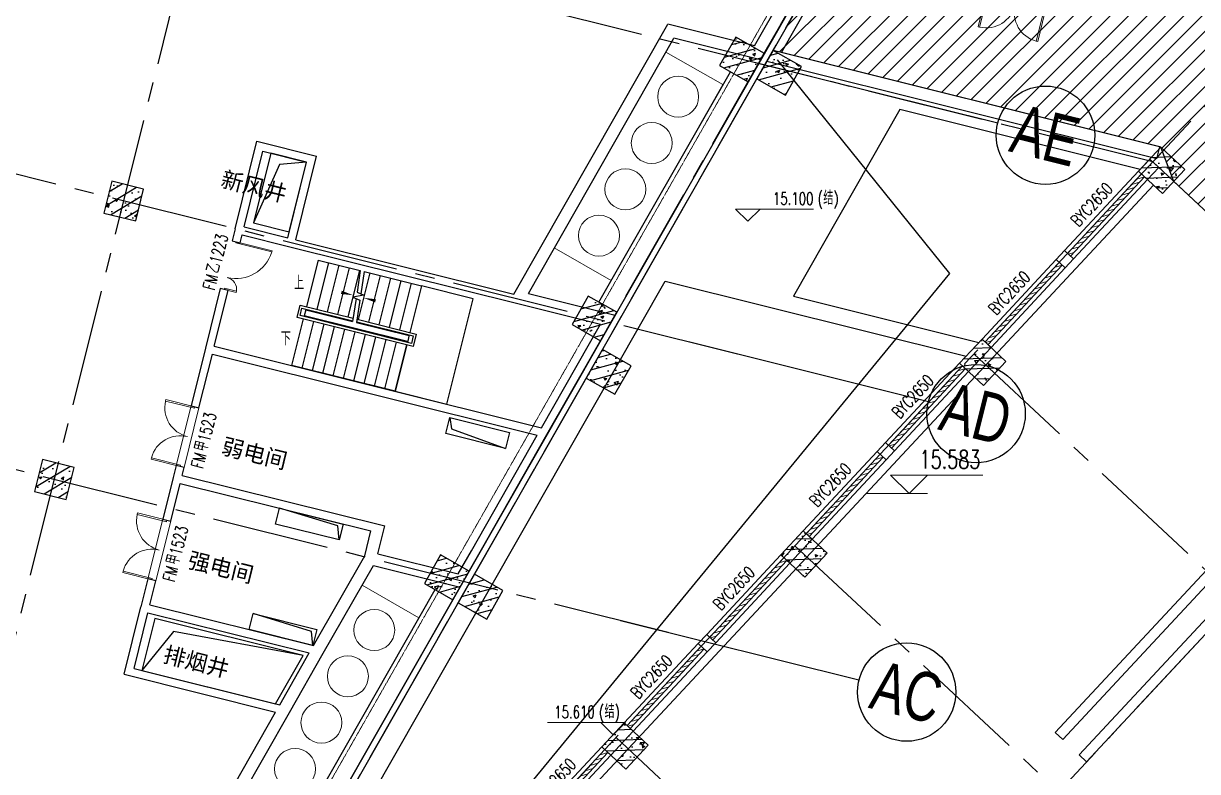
# Model space of a CAD drawing. Extents: x 138868 to 1251000, y -188972 to 132579.
# Drawn here: x 720658 to 749306, y 65179 to 83426 of the extents above; entities that cross this region are included whole.
import ezdxf
from ezdxf.enums import TextEntityAlignment as Align

# ---------------------------------------------------------------- set-up
doc = ezdxf.new("R2010")
doc.units = 0
doc.linetypes.add('CENTER2', pattern=[28.575000000000003, 19.05, -3.175, 3.175, -3.175])
doc.linetypes.add('DASHDOT', pattern=[1, 0.5, -0.25, 0, -0.25])
doc.layers.get('0').update_dxf_attribs({"color": 8})
doc.layers.get('Defpoints').update_dxf_attribs({"color": 8})
for name, color, linetype in [('#幕墙线-平面', 8, 'Continuous'), ('#标注', 8, 'Continuous'), ('#结构边线+内凹外凸边线', 8, 'Continuous'), ('#轴线', 8, 'CENTER2'), ('A-FLOR', 8, 'Continuous'), ('A-FLOR-UNDR', 8, 'Continuous'), ('A-Hole', 8, 'Continuous'), ('A-ROOF', 8, 'Continuous'), ('COLUMN', 8, 'Continuous'), ('CURTWALL', 8, 'Continuous'), ('DIM_SYMB', 8, 'Continuous'), ('STAIR', 8, 'Continuous'), ('WINDOW_TEXT', 8, 'Continuous'), ('建-填充', 8, 'Continuous'), ('数据中心轮廓线', 8, 'Continuous'), ('暖-基础', 8, 'Continuous')]:
    doc.layers.add(name, color=color, linetype=linetype)
for name, color, linetype, lineweight in [('DIM_ELEV', 8, 'Continuous', 5), ('DOOR_FIRE', 8, 'Continuous', 13), ('DOOR_FIRE_TEXT', 8, 'Continuous', 9), ('DOTE', 8, 'DASHDOT', 5), ('IT设备', 8, 'Continuous', 9), ('PUB_TEXT', 8, 'Continuous', 5), ('WALL', 8, 'Continuous', 30), ('WINDOW', 8, 'Continuous', 13), ('空调', 8, 'Continuous', 9)]:
    doc.layers.add(name, color=color, linetype=linetype, lineweight=lineweight)
doc.styles.add('_TCH_DIM', font='SIMPLEX', dxfattribs={"bigfont": 'GBCBIG'})
doc.styles.add('_TCH_WINDOW', font='SIMPLEX', dxfattribs={"height": 3.5, "bigfont": 'GBCBIG'})
doc.styles.add('JHZX', font='jrs.shx', dxfattribs={"width": 0.6, "bigfont": 'jhz.shx'})
doc.styles.get("Standard").update_dxf_attribs({"font": 'arial.ttf'})
doc.dimstyles.new('JZBZ-300', dxfattribs={"dimscale": 300, "dimtxt": 3, "dimasz": 1.5, "dimexe": 1, "dimexo": 1, "dimgap": 0.5, "dimtad": 1, "dimdec": 0, "dimdsep": 46, "dimtxsty": 'JHZX', "dimblk1": 'ARCHTICK', "dimblk2": 'ARCHTICK', "dimsah": 1, "dimcen": 0, "dimclrd": 1, "dimclre": 1, "dimclrt": 2, "dimadec": 1, "dimazin": 2, "dimtfac": 1, "dimtdec": 0, "dimtix": 1, "dimtmove": 0, "dimatfit": 3, "dimfxl": 1, "dimtolj": 1, "dimlwd": -1, "dimlwe": -1, "dimarcsym": 1})

# ---------------------------------------------------------------- blocks, each defined once
blk = doc.blocks.new('G2')
at = {"layer": '空调'}
for p, q in [((538615.5001389643, -73460.79613391554), (544115.5001389643, -73460.79613391543)), ((538615.5001389642, -75060.7961339152), (538615.5001389643, -73460.79613391554)), ((544115.5001389643, -75060.79613391543), (544115.5001389643, -73460.79613391543)), ((538615.5001389642, -75060.7961339152), (544115.5001389644, -75060.79613391543))]:
    blk.add_line(p, q, dxfattribs=at)
for centre in [(539415.5001389645, -74260.7961339152), (540715.5001389644, -74260.79613391543), (542015.5001389645, -74260.7961339152), (543315.5001389643, -74260.79613391531)]:
    blk.add_circle(centre, 499.9999999999995, dxfattribs=at)
blk = doc.blocks.new('g')
at = {"layer": '空调'}
for p, q in [((538615.5001389642, -73460.79613391543), (546715.5001389643, -73460.79613391531)), ((538615.500138964, -75060.79613391531), (538615.5001389642, -73460.79613391543)), ((546715.5001389644, -75060.79613391531), (546715.5001389643, -73460.79613391531)), ((538615.500138964, -75060.79613391531), (546715.5001389645, -75060.79613391543))]:
    blk.add_line(p, q, dxfattribs=at)
for centre in [(539415.5001389643, -74260.79613391543), (540715.5001389643, -74260.79613391543), (542015.5001389643, -74260.79613391531), (543315.5001389644, -74260.79613391543), (544615.5001389643, -74260.7961339152), (545915.5001389645, -74260.79613391531)]:
    blk.add_circle(centre, 499.9999999999997, dxfattribs=at)
blk = doc.blocks.new('_FZH')
at = {"layer": '建-填充', "ltscale": 300}
h = blk.add_hatch(dxfattribs=at)
h.set_pattern_fill('钢筋混凝土', color=256, scale=0.1249999999999999, angle=-90.00000000000001)
h.set_pattern_definition([(315, (-0.5000000000000284, 0.5), (0.2209708691207961, 0.2209708691207959), []), (320, (-0.5000000000000284, 0.5), (-0.07844016872824407, -0.8965752282509413), [0.09374999999999993, -1.031249999999999]), (265, (-0.5000000000000284, 0.5), (0.9402401671250143, 0.1734391670162496), [0.07499999999999994, -0.8249999999999994]), (10.45139999999998, (-0.5065366750000067, 0.4252853999999786), (0.8617994275761914, -0.7231367271425267), [0.07967523749999997, -0.8764276399999996]), (316.1842, (-0.2500000000000284, 0.5), (-0.2068987679112728, -1.334051310782055), [0.1406249999999999, -1.546874999999999]), (6.635599999999983, (-0.2672416337500465, 0.3888290687499705), (1.217647338625552, -1.168328381935879), [0.1195128599999999, -1.314641249999999]), (261.1841999999999, (-0.2500000000000284, 0.5), (1.217648251156655, -1.168327431417034), [0.1124999999999999, -1.237499999999999]), (291, (-0.3125000000000284, 0.375), (-0.5032736133316734, -0.7461338151480765), [0.09374999999999993, -1.031249999999999]), (236, (-0.3125000000000284, 0.375), (0.9064375563085658, -0.3041441649019772), [0.07499999999999994, -0.8249999999999994]), (341.4514, (-0.3544395075000182, 0.3128222087499921), (0.4031631208874401, -1.050278285726862), [0.07967523749999997, -0.8764276399999996]), (307.5, (-0.5000000000000284, 0.5), (0.4161173172891392, -0.01519981914661343), [0, -0.8149999999999995, 0, -0.8374999999999995, 0, -0.8281249999999994]), (277.5, (-0.5000000000000284, 0.5), (0.49301463985295, -0.3288369218026856), [0, -0.4774999999999997, 0, -0.7962499999999995, 0, -0.3156249999999998]), (237.5, (-0.5000000000000284, 0.7787500000000023), (-0.02819358966797485, -0.6672780452155109), [0, -0.3124999999999999, 0, -0.9749999999999995, 0, -1.293749999999999]), (227.5, (-0.5000000000000284, 0.9037500000000023), (0.1251312279153969, -0.7289827116779823), [0, -0.4062499999999997, 0, -0.6474999999999995, 0, -0.9187499999999994])])
h.paths.add_polyline_path([(-0.5000000000000284, 0.5), (-0.5000000000000284, -0.5), (0.4999999999999716, -0.5), (0.4999999999999716, 0.5)])
at = {"layer": '#结构边线+内凹外凸边线'}
blk.add_lwpolyline([(-0.5000000000000284, -0.5), (0.4999999999999716, -0.5), (0.4999999999999716, 0.5), (-0.5000000000000284, 0.5)], close=True, dxfattribs=at)
blk = doc.blocks.new('Hole-3F')
at = {"layer": 'A-Hole'}
for points in [[(45342.28886507568, 95466.46946796041), (45765.65219660103, 97164.48704600084), (44892.38616167335, 97382.21672244021), (44469.02283014776, 95684.19914439972), (45342.28886507568, 95466.46946796041)], [(45765.65219660103, 97164.48704600084), (45102.99559126957, 97107.85025825526), (44469.02283014823, 95684.19914439967)], [(49262.10749783949, 90933.5318746574), (49304.30947442027, 90655.86370578338), (50620.78232901357, 90182.53074074717)], [(46559.72289343015, 87948.63366762875), (46523.8539178716, 88290.46500994894), (45104.01848962856, 88723.8269910987)], [(45918.6298700911, 85377.34999299707), (45882.76089453255, 85719.18133531726), (44462.92546628951, 86152.54331646702)], [(45678.13944209064, 85128.13325730732), (42520.48548845248, 85712.76835304924), (41747.40150466771, 84768.3722237834)]]:
    blk.add_lwpolyline(points, dxfattribs=at)
for points in [[(49262.10749783949, 90933.5318746574), (50717.55108725349, 90570.64903125749), (50620.78232901357, 90182.53074074717), (49165.3387395998, 90545.41358414711)], [(46559.72289343015, 87948.63366762875), (45007.24973138864, 88335.7087005882), (45104.01848962856, 88723.8269910987), (46656.49165167008, 88336.75195813924)], [(42061.90012948401, 86029.75662792), (41747.40150466771, 84768.3722237834), (45009.0818055647, 83955.1503523273), (45678.13944209064, 85128.13325730732)], [(45918.6298700911, 85377.34999299707), (44366.15670804959, 85764.42502595653), (44462.92546628951, 86152.54331646702), (46015.39862833102, 85765.46828350757)]]:
    blk.add_lwpolyline(points, close=True, dxfattribs=at)
blk = doc.blocks.new('$WINLIB2D$00000039')
for points in [[(-0.4999999999983409, 0.5000000000445652), (-0.4999999999999964, -0.4999999999999716)], [(0.5000000000016591, 0.4999999999536158), (-0.4999999999983409, 0.5000000000445652)], [(0.4999999999983338, -0.5000000000463842), (0.4999999999999609, 0.4999999999999432)], [(-0.499999999999428, 0.1666666667124446), (0.500000000000572, 0.1666666666205998)], [(-0.3838834764901549, -0.166666666632409), (-0.4479860405916831, 0.1666666667079113)], [(-0.3158924398378069, -0.166666666637866), (-0.3799950039392748, 0.1666666667006353)], [(-0.2479014031851996, -0.166666666645142), (-0.3120039672867243, 0.1666666666951784)], [(-0.1799103665328481, -0.1666666666505989), (-0.2440129306343159, 0.1666666666887977)], [(-0.1119193298802692, -0.1666666666569512), (-0.1760218939817904, 0.1666666666824455)], [(-0.04392829322788927, -0.1666666666633319), (-0.1080308573293216, 0.1666666666760648)], [(0.02406274342471804, -0.1666666666696841), (-0.04003982067680312, 0.1666666666697125)], [(0.09205378007703402, -0.1666666666751411), (0.02795121597557682, 0.1666666666642556)], [(0.1600448167296129, -0.1666666666815217), (0.0959422526280953, 0.1666666666578749)], [(0.2280358533819644, -0.166666666687874), (0.163933289280525, 0.1666666666505989)], [(0.2960268900345753, -0.1666666666942547), (0.231924325933047, 0.1666666666460657)], [(0.3640179266869801, -0.1666666667006069), (0.2999153625854838, 0.166666666639685)], [(0.4320089633395341, -0.1666666667060639), (0.3679063992380058, 0.166666666632409)], [(0.4999999999916831, -0.1666666667115209), (0.4358974358904746, 0.1666666666260568)], [(-0.4518745131427302, -0.1666666666260284), (-0.5000000000072298, 0.08358586507802102)], [(-0.500000000000572, -0.1666666666214951), (0.499999999999428, -0.1666666667124446)], [(0.4999999999983338, -0.5000000000463842), (-0.5000000000016662, -0.4999999999554348)]]:
    blk.add_lwpolyline(points)
blk = doc.blocks.new('$DorLib2D$00000002')
for p, q in [((-0.5, -5.684341886080802e-17), (-0.5000000000000007, 0.4875)), ((-0.4750000000000007, 0.4875), (-0.5000000000000007, 0.4875)), ((-0.475, -2.842170943040401e-17), (-0.4750000000000007, 0.4875)), ((0.475, -2.842170943040401e-17), (0.4750000000000007, 0.4875)), ((0.4750000000000007, 0.4875), (0.5000000000000007, 0.4875)), ((0.5, -5.684341886080802e-17), (0.5000000000000007, 0.4875)), ((-0.5, -5.684341886080802e-17), (-0.475, -2.842170943040401e-17)), ((0.5, -5.684341886080802e-17), (0.475, -2.842170943040401e-17))]:
    blk.add_line(p, q)
for centre, start, end in [((-0.4875, -4.263256414560601e-17), 0, 88.53071641864632), ((0.4875, -4.263256414560601e-17), 91.4692835813537, 180)]:
    blk.add_arc(centre, 0.4875, start, end)
blk = doc.blocks.new('$DorLib2D$00000225')
for p, q in [((0.4750000000000032, -0.001447885298549778), (0.4750000000000032, 0.7521225008925327)), ((0.4750000000000032, 0.7521225008925327), (0.5000000000000036, 0.7521225008925363)), ((0.5000000000000036, -0.001447885298549778), (0.5000000000000036, 0.7521225008925363)), ((-0.4999999999999982, -3.552713678800501e-15), (-0.5, 0.252035990386009)), ((-0.4750000000000014, 0.252035990386009), (-0.5, 0.252035990386009)), ((-0.4749999999999996, -3.552713678800501e-15), (-0.4750000000000014, 0.252035990386009)), ((-0.4749999999999996, -3.552713678800501e-15), (-0.4999999999999947, -3.552713678800501e-15)), ((0.4750000000000032, -0.001447885298549778), (0.4999999999999929, -0.001447885298549778))]:
    blk.add_line(p, q)
for centre, radius, start, end in [((0.5046168020419071, -0.001920809357812914), 0.7546247204382253, 92.24926861260724, 179.7237749158362), ((-0.5007908120542499, 0.002572563917482285), 0.2507930763238999, 359.7898704778746, 84.09743784757413)]:
    blk.add_arc(centre, radius, start, end)
blk = doc.blocks.new('*U3167')
blk.add_line((20, 4.898587196589413e-16), (0, 0))
blk.add_circle((24, 0), 4)
at = {"style": 'JHZX', "width": 0.75}
blk.add_attdef('AXES', text='', height=4, dxfattribs=at).set_placement((23.99999999999997, 0), align=Align.MIDDLE_CENTER)
blk = doc.blocks.new('_ARCHTICK')
at = {"color": 0, "linetype": 'ByBlock', "const_width": 0.15}
blk.add_lwpolyline([(-0.5, -0.5), (0.5, 0.5)], dxfattribs=at)
blk = doc.blocks.new('*D3303')
at = {"layer": '#标注', "ltscale": 300, "transparency": 16777216}
for p, q in [((619690.8966844854, 99692.36909648812), (618493.7441984474, 101943.8854600347)), ((772030.3676290057, 79636.49725693118), (773769.463448728, 81501.44919732271))]:
    blk.add_line(p, q, dxfattribs=at)
blk.add_arc((681801.9844985382, -17121.59754685307), 134550.0001244253, 46.99999999366518, 117.9999999999996, dxfattribs=at)
at = {"layer": 'Defpoints', "color": 0, "ltscale": 300, "transparency": 16777216}
for p in [(726346.5674255104, 109840.9271025289), (619831.7381533211, 99427.48481863046), (771825.7681209628, 79417.09114646805), (681801.9844985382, -17121.59754685307)]:
    blk.add_point(p, dxfattribs=at)
at = {"layer": '#标注', "ltscale": 300, "transparency": 16777216, "xscale": 450, "yscale": 450, "zscale": 450}
for p, rotation in [((618634.5856672832, 101679.001182177), 207.9999999999996), ((773564.8639406849, 81282.0430868596), 316.9999999936652)]:
    blk.add_blockref('_ARCHTICK', p, dxfattribs=dict(at, rotation=rotation))
at = {"layer": '#标注', "ltscale": 300, "transparency": 16777216, "insert": (699442.5994007268, 116872.1755902029), "char_height": 900, "attachment_point": 5, "rotation": 352.4999999968324, "style": 'JHZX'}
blk.add_mtext('\\A1;71°', dxfattribs=at)
blk = doc.blocks.new('*D3304')
at = {"layer": '#标注', "ltscale": 300, "transparency": 16777216}
for p, q in [((747351.1665590552, 97798.35182484536), (748020.0357641212, 98971.00437009742)), ((772030.3676290058, 79636.49725693109), (772951.0654165562, 80623.82475547021))]:
    blk.add_line(p, q, dxfattribs=at)
blk.add_arc((681801.9844985381, -17121.59754685324), 133350.0001244256, 46.99999999366514, 60.29999991711373, dxfattribs=at)
at = {"layer": 'Defpoints', "color": 0, "ltscale": 300, "transparency": 16777216}
for p in [(747202.5289581486, 97537.762370729), (764935.6845109796, 87142.54036942992), (771825.7681209629, 79417.09114646801), (681801.9844985381, -17121.59754685324)]:
    blk.add_point(p, dxfattribs=at)
at = {"layer": '#标注', "ltscale": 300, "transparency": 16777216, "xscale": 450, "yscale": 450, "zscale": 450}
for p, rotation in [((747871.3981632144, 98710.414915981), 150.2999999171138), ((772746.4659085132, 80404.41864500713), 316.9999999936651)]:
    blk.add_blockref('_ARCHTICK', p, dxfattribs=dict(at, rotation=rotation))
at = {"layer": '#标注', "ltscale": 300, "transparency": 16777216, "insert": (761196.32746777, 90763.25235255389), "char_height": 900, "attachment_point": 5, "rotation": 323.64999995538943, "style": 'JHZX'}
blk.add_mtext('\\A1;13.3°', dxfattribs=at)
blk = doc.blocks.new('*D3305')
at = {"layer": '#标注', "ltscale": 300, "transparency": 16777216}
for p, q in [((713808.2513159963, 111248.5271582599), (714134.8458755375, 112558.4263906635)), ((747351.1665590551, 97798.35182484557), (748020.0357641212, 98971.0043700982))]:
    blk.add_line(p, q, dxfattribs=at)
blk.add_arc((681801.9844985381, -17121.59754685304), 133350.0001244262, 60.29999991711374, 75.99999999999899, dxfattribs=at)
at = {"layer": 'Defpoints', "color": 0, "ltscale": 300, "transparency": 16777216}
for p in [(713735.6747473164, 110957.4384403771), (737030.7245299306, 104253.8893017249), (747202.5289581484, 97537.76237072906), (681801.9844985381, -17121.59754685304)]:
    blk.add_point(p, dxfattribs=at)
at = {"layer": '#标注', "ltscale": 300, "transparency": 16777216, "xscale": 450, "yscale": 450, "zscale": 450}
for p, rotation in [((714062.2693068574, 112267.3376727807), 165.999999999999), ((747871.3981632147, 98710.41491598173), 330.2999999171137)]:
    blk.add_blockref('_ARCHTICK', p, dxfattribs=dict(at, rotation=rotation))
at = {"layer": '#标注', "ltscale": 300, "transparency": 16777216, "insert": (731655.221141472, 107205.6212330963), "char_height": 900, "attachment_point": 5, "rotation": 338.1499999585564, "style": 'JHZX'}
blk.add_mtext('\\A1;15.7°', dxfattribs=at)

msp = doc.modelspace()

# ---------------------------------------------------------------- hatches: boundary and pattern name
at = {"layer": 'A-FLOR'}
h = msp.add_hatch(dxfattribs=at)
h.set_pattern_fill('ANSI31', color=256, scale=200)
h.set_pattern_definition([(45, (-500109.0009430819, 138019.6707181165), (-224.5064030267288, 224.5064030267288), [])])
edge = h.paths.add_edge_path()
edge.add_line((761157.8464516224, 67977.1487962727), (748724.8350434597, 79571.11950040856))
edge.add_line((748724.8350434597, 79571.11950040859), (748412.5514262556, 80409.25966913954))
edge.add_line((748412.5514262556, 80409.25966913952), (738951.7337947581, 82769.82898103111))
edge.add_line((738951.7337947581, 82769.82898103114), (740186.920700313, 84935.34184771168))
edge.add_line((740186.920700313, 84935.34184771165), (743462.5912223724, 84118.62545847832))
edge.add_line((743462.5912223724, 84118.62545847829), (746865.3634684649, 90078.76827646565))
edge.add_arc((681801.9879502554, -17121.5915902339), 125399.9999576293, 50.59548449255101, 58.74507817714522, ccw=False)
edge.add_arc((756707.3743901721, 74055.06700388511), 7399.999999570904, -43.00000000153159, 50.595484497781115, ccw=False)
edge.add_line((762119.3917817052, 69008.2791395706), (761157.8464516224, 67977.1487962727))

# ---------------------------------------------------------------- linework, layer by layer
at = {"layer": '#幕墙线-平面', "ltscale": 500}
msp.add_lwpolyline([(761785.7021367899, 80236.5293820416, 0.2860734634963688), (629644.3737756824, 97576.19508340204, 0.4324632496480859), (625892.3873621356, 86538.02304446994), (640625.2731387625, 58829.49485344224, 0.3897332674103929), (650836.5475836173, 55230.53932774154, -0.2739152575343032), (730366.7564053333, 44807.01384322852, 0.3893999561442285), (741154.2845651149, 45646.18442381307), (762558.2004719381, 68599.07411428931, 0.4327152502695922)], format="xyb", close=True, dxfattribs=at)
at = {"layer": '#幕墙线-平面'}
msp.add_lwpolyline([(761595.2647135956, 80004.72431771568, 0.2860734634963688), (629768.5585628725, 97303.10510073969, 0.432463249648085), (626157.271639935, 86678.86451341532), (640890.1574166203, 58970.33632227796, 0.3897332674103919), (650718.5090697638, 55506.34162876027, -0.2739152575343032), (730551.8826010458, 45043.08224785113, 0.3893999561442295), (740934.8784545397, 45850.78393173584), (762338.7943614523, 68803.67362230801, 0.4327152502695888), (761595.2647205242, 80004.72431202367)], format="xyb", dxfattribs=at)
at = {"layer": '#轴线', "ltscale": 150}
for p, q in [((716682.5542938132, 53332.82628944836), (728585.111561138, 101071.3760375545)), ((716245.3693168105, 43264.08391604212), (747202.5291539673, 97537.76253941789)), ((716375.7442229469, 43189.90568447707), (747332.8238810254, 97463.44373896456)), ((748212.8874651808, 80048.5183661987), (689192.6984016527, 94763.9042328361)), ((738081.5389762865, 75360.2518455938), (687499.2451324551, 87971.83414890448)), ((720881.609263258, 50739.31081747235), (754574.1798688057, 86870.1692951644)), ((736388.0857070889, 68568.18176166201), (685805.7918632571, 81179.76406497252)), ((727317.5218375069, 44737.72524892306), (761010.0924430545, 80868.58372661471)), ((748212.8874523931, 80048.5183524852), (763351.9090760017, 65931.15229910752)), ((743848.0979479933, 75367.85466212238), (758987.1195710842, 61250.48860922735)), ((739483.3084435936, 70687.19097175932), (754622.3300661666, 56569.8249193473)), ((735118.5189391938, 66006.5272813965), (750257.540561249, 51889.16122946714))]:
    msp.add_line(p, q, dxfattribs=at)
msp.add_arc((681801.9845202183, -17121.59760284243), 124899.9999998406, 45.62366798156813, 118.9562780656252, dxfattribs=at)
at = {"layer": 'A-FLOR'}
msp.add_line((726954.2807550672, 56664.94203729299), (748232.6295890175, 79483.17752781091), dxfattribs=at)
msp.add_lwpolyline([(761157.8464516224, 67977.1487962727), (748724.8350434597, 79571.11950040859), (748412.5514262556, 80409.25966913952), (738951.7337947581, 82769.82898103114), (740186.920700313, 84935.34184771165), (743462.5912223724, 84118.62545847829), (746865.3634684649, 90078.76827646565, -0.03557430603798652), (761404.8308287722, 79772.92525685922, -0.4327152502976945), (762119.3917817052, 69008.2791395706), (761157.8464516224, 67977.1487962727)], format="xyb", close=True, dxfattribs=at)
at = {"layer": 'A-FLOR-UNDR'}
for p, q in [((734700.2277858574, 76628.06143281603), (737906.4789178707, 82249.21805910155)), ((725013.6840969049, 58333.82683010236), (738555.3667448745, 82074.92383515398)), ((747907.0051956172, 79867.12997423683), (742044.0603670345, 81328.92629912682)), ((725447.9998541484, 58086.09749592852), (736316.2586655566, 77140.18356671213)), ((736316.2613850799, 77140.18288865878), (743657.2845215818, 75309.86025122111)), ((739445.0288559787, 76772.33899552375), (743969.1907602204, 75644.33874340728)), ((725745.1487436267, 60928.13655964111), (730701.2427844899, 69617.09438335244)), ((726179.4645008703, 60680.40722546779), (731135.5585417335, 69369.36504917912))]:
    msp.add_line(p, q, dxfattribs=at)
msp.add_lwpolyline([(742044.0603670345, 81328.92629912688), (739445.0288559787, 76772.33899552369)], dxfattribs=at)
at = {"layer": 'A-Hole'}
msp.add_lwpolyline([(739050.3849526076, 82539.11659953516), (743254.5131390421, 77327.36357458436), (726179.4083505431, 56567.13497367513)], dxfattribs=at)
at = {"layer": 'A-ROOF'}
msp.add_line((743932.5048394671, 91804.80023998144), (721091.8549582765, 51760.87818210642), dxfattribs=at)
at = {"layer": 'CURTWALL'}
msp.add_lwpolyline([(627737.8805416012, 96357.75140379427, -0.2908992325011202), (761595.2648710769, 80004.72431165114, -0.4327152502716877), (762338.7945111117, 68803.6736218388), (740934.8786046377, 45850.78393173695, -0.3893999561661724), (730551.8827509871, 45043.08224797505, 0.2739152575397938), (650718.5092216709, 55506.34162953566, -0.3897332673818215), (640890.1575669281, 58970.33632188418), (626157.271790033, 86678.86451341637, -0.432463249619753), (629768.5587127474, 97303.10510063928, -0.08556401828085222), (671084.7853147958, 108120.6941065352)], format="xyb", dxfattribs=at)
at = {"layer": 'DIM_ELEV'}
for p, q in [((738335.4990569181, 78600.17071811651), (738035.4990569181, 78900.17071811651)), ((738035.4990569181, 78900.17071811651), (739935.4990569181, 78900.17071811651)), ((738335.4990569181, 78600.17071811651), (738635.4990569181, 78900.17071811651)), ((742268.439532704, 71961.37958525412), (741818.439532704, 72411.37958525412)), ((741818.439532704, 72411.37958525412), (744068.439532704, 72411.37958525412)), ((742268.439532704, 71961.37958525412), (742718.439532704, 72411.37958525412)), ((741218.439532704, 71961.37958525412), (742718.439532704, 71961.37958525412)), ((735345.3824396213, 66374.72817058407), (733445.3824396213, 66374.72817058407)), ((735045.3824396213, 66074.72817058407), (734745.3824396213, 66374.72817058407)), ((735045.3824396213, 66074.72817058407), (735345.3824396213, 66374.72817058407))]:
    msp.add_line(p, q, dxfattribs=at)
at = {"layer": 'DIM_SYMB', "elevation": -1682.692307692308}
for points in [[(727570.724477685, 77079.10571299051, 0, 0, 0), (728705.9704774371, 76796.05709517561, 0, 80.00000000000001, 0), (728414.881759552, 76868.63366384606, 0, 0, 0)], [(727232.0338238897, 75720.69169619313, 0, 0, 0), (730511.6333787292, 74902.99568917236, 0, 0, 0), (730850.3240325246, 76261.40970596974, 0, 0, 0), (728958.247366271, 76733.15740232787, 0, 80.00000000000001, 0), (729249.3360841561, 76660.58083365741, 0, 0, 0)]]:
    msp.add_lwpolyline(points, format="xyseb", dxfattribs=at)
at = {"layer": 'DOOR_FIRE'}
for p, q in [((724382.9733322933, 72643.5367647885, 200), (724745.8561756923, 74098.98035420256, 200)), ((724577.0324775483, 72595.15238566865, 200), (724939.9153209473, 74050.59597508272, 200)), ((723693.4953862992, 69878.19176490104, 200), (724056.3782296986, 71333.63535431505, 200)), ((723887.5545315542, 69829.80738578108, 200), (724250.4373749536, 71285.25097519509, 200))]:
    msp.add_line(p, q, dxfattribs=at)
at = {"layer": 'DOTE'}
msp.add_line((724323.8719443623, 58234.53989071189), (739803.5816280297, 85373.35998889833), dxfattribs=at)
at = {"layer": 'STAIR'}
for p, q in [((727848.0641068323, 77654.09069549403), (727565.015489009, 76518.84469574271)), ((727848.0641068323, 77654.09069549403), (728877.3313407768, 77397.46555170038)), ((728100.3409956661, 77591.19100264623), (727817.2923778547, 76455.945002892)), ((728352.6178845, 77528.29130979849), (728069.5692666883, 76393.04531004425)), ((728604.8947733336, 77465.39161695074), (728321.8461555103, 76330.14561719942)), ((728857.1716621674, 77402.491924103), (728574.1230443441, 76267.24592435168)), ((728877.331340791, 77397.46555169672), (728798.1221029672, 76874.16246646777)), ((728974.7922998636, 77373.16580541927), (728892.9857582937, 76832.7033951307)), ((728974.792299862, 77373.16580541967), (730370.8329951703, 77025.09376701649)), ((729109.4485510013, 77339.59223125526), (728826.3999331852, 76204.34623150219)), ((729361.7254398351, 77276.69253840751), (729078.6768220118, 76141.44653865614)), ((729614.002328669, 77213.79284555977), (729330.9537108575, 76078.54684580548)), ((729866.2792175026, 77150.89315271197), (729583.2305996795, 76015.64715296065)), ((730118.5561063364, 77087.99345986423), (729835.507488525, 75952.74746011)), ((728961.6210844994, 76802.70711393491), (728697.9483678136, 76749.57575715962)), ((728798.1221029672, 76874.16246646777), (728961.6210844994, 76802.70711393491)), ((730370.8329951703, 77025.09376701649), (730087.7843773589, 75889.84776726225)), ((730370.8329951703, 77025.09376701649), (730087.7843773551, 75889.84776726319)), ((731632.2174393393, 76710.59530277771), (730370.8329951703, 77025.09376701649)), ((727334.7723851679, 76256.76052389096), (727409.7681727936, 76557.5521990367)), ((727409.7681727936, 76557.5521990367), (728701.4515148529, 76235.49937109911)), ((728774.2187339375, 76716.24266943551), (728689.4255438454, 76156.0486920884)), ((728697.9483678136, 76749.57575715962), (728869.0823892625, 76674.7835980992)), ((728869.0823892625, 76674.7835980992), (728786.8865029041, 76131.7489458145)), ((730991.1244160833, 74139.31162812561), (731632.2174393393, 76710.59530277771)), ((727206.9710835763, 75082.80702084186), (727490.0197013963, 76218.05302059726)), ((730168.0359059405, 75550.34858882567), (727334.7723851679, 76256.76052389096)), ((727407.5054425383, 76300.46295371908), (727453.4706026956, 76484.81914171082)), ((730124.3334760976, 75623.08164613682), (727407.5054425383, 76300.46295371908)), ((727453.4706026956, 76484.81914171082), (728692.4320365994, 76175.9113618395)), ((727504.53501513, 76276.27076417324), (727509.3734530366, 76295.67667869665)), ((727545.6617373719, 76441.22103763925), (727509.3734530366, 76295.67667869665)), ((730032.1423413747, 75666.6797502191), (727509.3734530366, 76295.67667869665)), ((727550.5001752754, 76460.62695216725), (727545.6617373719, 76441.22103763925)), ((727545.6617373719, 76441.22103763925), (728689.4255438484, 76156.04869208764)), ((727756.8119039638, 76213.3710713255), (727761.6503418705, 76232.7769858489)), ((727802.7770641211, 76397.72725931648), (727797.9386262058, 76378.32134479145)), ((728055.0539529547, 76334.82756646874), (728050.2155150396, 76315.4216519437)), ((728307.3308417767, 76271.9278736239), (728302.4924038732, 76252.52195909596)), ((728559.6077306105, 76209.02818077616), (728554.7692927071, 76189.62226624822)), ((728798.9124739154, 76211.19962482416), (730243.0316935661, 75851.1402639714)), ((727459.2479724102, 75019.90732799412), (727742.2965902297, 76155.15332774952)), ((727711.524861244, 74957.00763514638), (727994.5734790638, 76092.25363490178)), ((727963.8017500776, 74894.10794229864), (728246.8503678977, 76029.35394205403)), ((728009.0887927974, 76150.47137847776), (728013.9272307043, 76169.87729300116)), ((728216.0786389115, 74831.2082494509), (728499.1272567313, 75966.45424920623)), ((728261.3656816313, 76087.57168563001), (728266.204119538, 76106.97760015342)), ((728513.6425704651, 76024.67199278221), (728518.4810083718, 76044.07790730568)), ((728765.919459299, 75961.77229993447), (728770.7578972057, 75981.17821445793)), ((728786.8865029104, 76131.74894581293), (730068.4306257099, 75812.2241091617)), ((728789.8929956616, 76151.61161556479), (730170.2986362549, 75807.4378341285)), ((728811.8846194514, 76146.12848792673), (728807.0461815409, 76126.72257340048)), ((729018.1963481209, 75898.8726070897), (729023.0347860395, 75918.27852161013)), ((729064.161508278, 76083.22879508068), (729059.3230703748, 76063.82288055273)), ((729316.4383971237, 76020.32910223003), (729311.5999592086, 76000.92318770499)), ((729568.7152859457, 75957.4294093852), (729563.8768480422, 75938.02349485725)), ((728468.3555277453, 74768.30855660315), (728751.4041455651, 75903.55455635849)), ((728720.6324165792, 74705.40886375535), (729003.6810343871, 75840.65486351372)), ((728972.909305413, 74642.50917090761), (729255.9579232328, 75777.755170663)), ((729225.1861942466, 74579.60947805987), (729508.2348120546, 75714.85547781823)), ((729270.4732369664, 75835.97291423893), (729275.3116748733, 75855.37882876239)), ((729477.4630830805, 74516.70978521212), (729760.5117009005, 75651.95578496752)), ((729522.7501257884, 75773.07322139421), (729527.588563707, 75792.47913591465)), ((729775.0270146341, 75710.17352854344), (729779.8654525408, 75729.57944306685)), ((729820.9921747914, 75894.52971653454), (729816.1537368761, 75875.12380200945)), ((730073.2690636215, 75831.63002368773), (730027.3039034558, 75647.27383569872)), ((730027.3039034677, 75647.2738356957), (730032.1423413747, 75666.6797502191)), ((730073.269063625, 75831.6300236868), (730068.4306257099, 75812.2241091617)), ((730170.2986362549, 75807.4378341285), (730124.3334760976, 75623.08164613682)), ((730243.0316935661, 75851.1402639714), (730168.0359059405, 75550.34858882567)), ((729729.7399719143, 74453.81009236432), (730012.7885897339, 75589.05609211978)), ((730012.7885897222, 75589.05609212274), (729729.7399719143, 74453.81009236432)), ((729729.7399719143, 74453.81009236432), (727206.9710835763, 75082.80702084186)), ((729729.7399719143, 74453.81009236432), (730991.1244160833, 74139.31162812561))]:
    msp.add_line(p, q, dxfattribs=at)
at = {"layer": 'WALL'}
for p, q in [((738498.182677703, 82882.91881577199), (739890.4447800654, 85323.81412011146)), ((738646.1543601272, 82536.84124290972), (740151.0342344115, 85175.17651960754)), ((738797.3392471808, 82499.14661696233), (740252.3131889312, 85049.98748282064)), ((739153.3168973697, 82719.57550918852), (740388.5002345222, 84885.08242503338)), ((732624.5793471585, 76823.89280957606), (736381.5954807226, 83410.64327443507)), ((738498.182677703, 82882.91881577199), (736381.5954807226, 83410.64327443507)), ((732978.4149191084, 76838.73305602185), (736529.5671631466, 83064.5657015728)), ((738646.1543601272, 82536.84124290972), (736529.5671631466, 83064.5657015728)), ((748384.9399954397, 80417.87335916131), (739153.3168973697, 82719.57550918852)), ((748312.3634267603, 80126.78464127838), (738797.3392471808, 82499.14661696233)), ((725822.4085066139, 78416.79642279592), (726354.6367074947, 80551.44714316394)), ((726354.6367074947, 80551.44714316394), (727810.0807884596, 80188.56417720683)), ((726040.6614128666, 78465.4479190092), (726500.3114736229, 80309.00361879048)), ((726500.3114736229, 80309.00361879048), (727567.6372640773, 80042.88941107335)), ((748312.3634267603, 80126.78464127838), (748384.9399954397, 80417.87335916131)), ((727107.9872033214, 78199.33371129277), (727567.6372640773, 80042.88941107335)), ((727302.0463485844, 78150.94933217415), (727810.0807884596, 80188.56417720683)), ((748139.755544608, 80116.7241657626), (747866.9516088057, 79824.17776103591)), ((748359.1616550938, 79912.1246577439), (748139.755544608, 80116.7241657626)), ((747866.9516088057, 79824.17776103591), (748086.357719291, 79619.57825301733)), ((748086.357719291, 79619.57825301733), (748359.1616550938, 79912.1246577439)), ((725822.4080675032, 78416.79415584443), (725749.8315821777, 78125.7057722669)), ((725943.8907274287, 78077.32139314816), (725992.2771524717, 78271.38874414546)), ((725992.2771524717, 78271.38874414546), (727156.6323968349, 77981.08237647905)), ((726040.6614128666, 78465.4479190092), (727107.9872033214, 78199.33371129277)), ((725749.8315821777, 78125.7057722669), (725943.8907274287, 78077.32139314816)), ((727156.6323968349, 77981.08237647905), (732750.5009182631, 76586.37430986762)), ((727302.0463485844, 78150.94933217415), (732624.5793471585, 76823.89280957606)), ((746059.6559546399, 77886.09045174503), (745855.0564466128, 77666.68434125005)), ((745855.0564466128, 77666.68434125005), (746074.4625570984, 77462.0848332314)), ((746279.0620651257, 77681.49094372644), (746059.6559546399, 77886.09045174503)), ((746074.4625570984, 77462.0848332314), (746279.0620651257, 77681.49094372644)), ((725459.5253074586, 76961.35090073576), (725096.6429194235, 75505.909137698)), ((725314.8942542386, 75554.55433120718), (725653.5844527094, 76912.96652161708)), ((725653.5844527094, 76912.96652161708), (725459.5253074586, 76961.35090073576)), ((732978.4149191084, 76838.73305602185), (735095.0021160867, 76311.0085973572)), ((732750.5009182631, 76586.37430986762), (734739.0244658978, 76090.5797051288)), ((733432.2766499887, 73395.94053605251), (735095.0021160867, 76311.0085973572)), ((733297.9738555008, 73564.1490376846), (734739.0244658978, 76090.5797051288)), ((744047.7607924559, 75728.59703196853), (743502.1621044062, 75143.51407067309)), ((744267.1669029417, 75523.99752394995), (744047.7607924559, 75728.59703196853)), ((725096.6429194235, 75505.909137698), (724745.8561756907, 74098.9803541922)), ((724939.9153209475, 74050.59597507189), (725266.5098751192, 75360.4951859506)), ((725266.5098751192, 75360.4951859506), (733195.0419107387, 73383.69012802962)), ((725314.8942542386, 75554.55433120718), (733297.9738555008, 73564.1490376846)), ((743721.5682148915, 74938.9145626545), (744267.1669029417, 75523.99752394995)), ((743502.1621044062, 75143.51407067309), (743721.5682148915, 74938.9145626545)), ((724745.8561756907, 74098.9803541922), (724939.9153209475, 74050.59597507189)), ((731587.7905062027, 70565.8784499322), (733195.0419107387, 73383.69012802962)), ((731761.5168091003, 70466.78671626293), (733432.2766499887, 73395.94053605251)), ((741694.8664502406, 73205.42676138226), (741490.2669422096, 72986.02065088344)), ((741914.2725607262, 73000.82725336368), (741694.8664502406, 73205.42676138226)), ((741490.2669422096, 72986.02065088344), (741709.6730526953, 72781.42114286486)), ((741709.6730526953, 72781.42114286486), (741914.2725607262, 73000.82725336368)), ((724382.9733322964, 72643.53676479682), (724310.3967636158, 72352.44804691477)), ((724577.0324775532, 72595.15238567657), (724382.9733322964, 72643.53676479682)), ((724528.6480984313, 72401.09324042196), (724577.0324775532, 72595.15238567657)), ((724310.3967636158, 72352.44804691477), (724056.3782296944, 71333.63535431481)), ((724250.4373749502, 71285.2509751948), (724480.263719311, 72207.03409516532)), ((724480.263719311, 72207.03409516532), (729135.2617547149, 71046.41273175844)), ((724528.6480984313, 72401.09324042196), (729474.7348516984, 71167.89530834003)), ((724056.3782296944, 71333.63535431481), (724250.4373749502, 71285.2509751948)), ((729305.3895247779, 70488.68829994317), (729474.7348516984, 71167.89530834003)), ((728984.6833788704, 70442.47585291753), (729135.2617547149, 71046.41273175844)), ((739682.9712880477, 71047.93334159633), (739137.3726000066, 70462.85038031032)), ((739356.7787104922, 70258.25087229174), (739902.3773985335, 70843.33383357781)), ((739902.3773985335, 70843.33383357781), (739682.9712880477, 71047.93334159633)), ((729305.3895247779, 70488.68829994317), (731265.0679568336, 70000.08559026354)), ((731265.0679568336, 70000.08559026354), (731587.7905062027, 70565.8784499322)), ((727735.3119719636, 68252.09460283286), (728984.6833788704, 70442.47585291753)), ((727972.2888840763, 68062.05980891525), (729195.662575765, 70206.86221219174)), ((729195.662575765, 70206.86221219174), (731312.2497727489, 69679.13775352406)), ((731312.2497727489, 69679.13775352406), (731761.5168091003, 70466.78671626293)), ((739137.3726000066, 70462.85038031032), (739356.7787104922, 70258.25087229174)), ((723693.495386295, 69878.1917649011), (723524.1506029163, 69198.98693651531)), ((723887.5545315507, 69829.80738578108), (723693.495386295, 69878.1917649011)), ((723742.4035238833, 69247.63849172893), (723887.5545315507, 69829.80738578108)), ((723112.8849665497, 67549.49056355085), (723524.1506029163, 69198.98693651531)), ((723355.3284909197, 67695.1653296859), (723694.0191447593, 69053.57934647246)), ((723694.0191447593, 69053.57934647246), (727632.3800272008, 68071.635693177)), ((723742.4035238833, 69247.63849172893), (727735.3119719636, 68252.09460283286)), ((737330.0769458411, 68524.76307101944), (737125.4774378138, 68305.35696052434)), ((737549.4830563266, 68320.16356300091), (737330.0769458411, 68524.76307101944)), ((737125.4774378138, 68305.35696052434), (737344.8835482993, 68100.75745250587)), ((737344.8835482993, 68100.75745250587), (737549.4830563266, 68320.16356300091)), ((726911.8564138627, 66808.42332560197), (727632.3800272008, 68071.635693177)), ((727148.8333259756, 66618.38853168656), (727972.2888840763, 68062.05980891525)), ((723355.3284909197, 67695.1653296859), (726911.8564138627, 66808.42332560197)), ((723112.8849665497, 67549.49056355085), (726808.924469101, 66627.96441594971)), ((723540.835361273, 60898.39427706233), (726808.924469101, 66627.96441594971)), ((723997.6028779827, 61093.69343315711), (727148.8333259756, 66618.38853168656)), ((735318.1817836484, 66367.26965123357), (734772.5830955983, 65782.18668993819)), ((735537.5878941338, 66162.67014321504), (735318.1817836484, 66367.26965123357)), ((734991.989206084, 65577.5871819196), (735537.5878941338, 66162.67014321504)), ((734772.5830955983, 65782.18668993819), (734991.989206084, 65577.5871819196))]:
    msp.add_line(p, q, dxfattribs=at)
at = {"layer": '数据中心轮廓线'}
msp.add_lwpolyline([(730479.0830271428, 99096.04338143015, -0.07290207561949928), (761785.7022942887, 80236.5293759625, -0.4327152502716894), (762558.2006215975, 68599.07411381998), (741154.2847151235, 45646.18442371814, -0.3893999561661833), (730366.7565552695, 44807.0138433564, 0.2739152575397931), (650836.5477355584, 55230.53932853136, -0.3897332673818137), (640625.2732890719, 58829.49485304602), (625892.3875121754, 86538.02304458065, -0.4324632496197498), (629644.3739254791, 97576.19508326618, -0.007535907028696463), (633124.8860636128, 99096.0433813986)], format="xyb", dxfattribs=at)
at = {"layer": '暖-基础'}
for points in [[(746016.1364166096, 65962.55779287952), (752495.1208372028, 72910.41795826214), (752312.2824117979, 73080.91754827776), (745833.2979912048, 66133.05738289515)], [(746601.2193779049, 65416.95910482958), (753080.203798498, 72364.8192702122), (752897.3653730932, 72535.31886022782), (746418.3809525, 65587.4586948452)]]:
    msp.add_lwpolyline(points, close=True, dxfattribs=at)

# ---------------------------------------------------------------- block references
at = {"layer": '#标注', "xscale": 300, "yscale": 300, "rotation": 345.9999999999856}
for p, values in [((738610.6373739806, 82442.6282042393), {'AXES': 'AE'}), ((736917.1841047835, 75650.55812030914), {'AXES': 'AD'}), ((735223.7308355859, 68858.48803637683), {'AXES': 'AC'})]:
    msp.add_blockref('*U3167', p, dxfattribs=at).add_auto_attribs(values)
at = {"layer": 'A-Hole'}
msp.add_blockref('Hole-3F', (681801.9845453706, -17121.59763493272), dxfattribs=at)
at = {"layer": 'COLUMN'}
for p, xscale, yscale, zscale, rotation in [((738191.5256148642, 82547.12448163418), 799.9999999995515, 799.9999999995515, 799.9999999995515, 60.300000005674), ((739101.0029332137, 82224.1929078974), 799.999999999602, 799.999999999602, 799.999999999602, 60.30000000567606), ((748432.2935628784, 79843.9188444668), 800.0000000004078, 800.0000000004078, 800.0000000004078, 47.00000000001015), ((723105.580577509, 79094.17764382472), 800.0000000004395, 800.0000000004395, 800.0000000004395, 76.00000000005113), ((734588.9075481736, 76231.06264375948), 799.9999999995515, 799.9999999995515, 799.9999999995515, 60.300000005674), ((744067.5040584791, 75163.25515410339), 800.0000000004078, 800.0000000004078, 800.0000000004078, 47.00000000001015), ((734938.2219118385, 74925.5527304213), 799.9999999995515, 799.9999999995515, 799.9999999995515, 60.300000005674), ((721412.1273083114, 72302.10755989252), 800.000000000326, 800.000000000326, 800.000000000326, 76.00000000003195), ((739702.7145540793, 70482.59146374068), 800.0000000004078, 800.0000000004078, 800.0000000004078, 47.00000000001015), ((730986.2894814832, 69915.00080588518), 799.999999999602, 799.999999999602, 799.999999999602, 60.30000000567606), ((731811.4893142367, 69444.31507095345), 799.9999999996667, 799.9999999996667, 799.9999999996667, 60.30000000565948), ((735337.9250496796, 65801.92777337763), 800.0000000004078, 800.0000000004078, 800.0000000004078, 47.00000000001015)]:
    msp.add_blockref('_FZH', p, dxfattribs=dict(at, xscale=xscale, yscale=yscale, zscale=zscale, rotation=rotation))
at = {"layer": 'DOOR_FIRE', "zscale": 200}
for name, p, xscale, yscale, rotation in [('$DorLib2D$00000002', (744856.0162850996, 83874.26693341415), -1500, 1500, 166.0000000000892), ('$DorLib2D$00000225', (725701.7080174433, 77519.3361469428), -1200, 1200, 256.0000000000152), ('$DorLib2D$00000002', (724661.4443266203, 73347.06636993564), 1500, 1500, 76.0000000000158), ('$DorLib2D$00000002', (723971.9663806264, 70581.72137004806), 1500, 1500, 76.00000000000031)]:
    msp.add_blockref(name, p, dxfattribs=dict(at, xscale=xscale, yscale=yscale, rotation=rotation))
at = {"layer": 'IT设备', "rotation": 60.30000000566726}
for name, p in [('G2', (402937.8208525311, -353508.8171064408)), ('g', (394233.4540682884, -368776.1412818664))]:
    msp.add_blockref(name, p, dxfattribs=at)
at = {"layer": 'WINDOW'}
ref = msp.add_blockref('$WINLIB2D$00000039', (747073.006836961, 78752.8343523767), dxfattribs=dict(at, xscale=2650, yscale=300, zscale=2650, rotation=47.00000000000421))
ref.add_attrib('A', 'BYC2650', (746403.6325683598, 78447.2532825729), dxfattribs={"layer": 'WINDOW_TEXT', "height": 297.5, "rotation": 47.00000000000421, "style": '_TCH_WINDOW', "width": 0.7058823529411765})
ref = msp.add_blockref('$WINLIB2D$00000039', (745061.1116747735, 76595.34093259647), dxfattribs=dict(at, xscale=2650, yscale=300, zscale=2650, rotation=47.00000000000421))
ref.add_attrib('A', 'BYC2650', (744391.738535584, 76289.7588095991), dxfattribs={"layer": 'WINDOW_TEXT', "height": 297.5, "rotation": 47.00000000000421, "style": '_TCH_WINDOW', "width": 0.7058823529411765})
ref = msp.add_blockref('$WINLIB2D$00000039', (742708.2173325613, 74072.17066201358), dxfattribs=dict(at, xscale=2650, yscale=300, zscale=2650, rotation=47.00000000000421))
ref.add_attrib('A', 'BYC2650', (742038.8430639626, 73766.5895922071), dxfattribs={"layer": 'WINDOW_TEXT', "height": 297.5, "rotation": 47.00000000000421, "style": '_TCH_WINDOW', "width": 0.7058823529411765})
ref = msp.add_blockref('$WINLIB2D$00000039', (740696.3221703738, 71914.67724223336), dxfattribs=dict(at, xscale=2650, yscale=300, zscale=2650, rotation=47.00000000000421))
ref.add_attrib('A', 'BYC2650', (740026.9490311868, 71609.09511923371), dxfattribs={"layer": 'WINDOW_TEXT', "height": 297.5, "rotation": 47.00000000000421, "style": '_TCH_WINDOW', "width": 0.7058823529411765})
ref = msp.add_blockref('$WINLIB2D$00000039', (738343.4278281617, 69391.50697165076), dxfattribs=dict(at, xscale=2650, yscale=300, zscale=2650, rotation=47.00000000000421))
ref.add_attrib('A', 'BYC2650', (737674.0535595608, 69085.92590184661), dxfattribs={"layer": 'WINDOW_TEXT', "height": 297.5, "rotation": 47.00000000000421, "style": '_TCH_WINDOW', "width": 0.7058823529411765})
ref = msp.add_blockref('$WINLIB2D$00000039', (736331.5326659742, 67234.01355187048), dxfattribs=dict(at, xscale=2650, yscale=300, zscale=2650, rotation=47.00000000000421))
ref.add_attrib('A', 'BYC2650', (735662.1595267849, 66928.43142887298), dxfattribs={"layer": 'WINDOW_TEXT', "height": 297.5, "rotation": 47.00000000000421, "style": '_TCH_WINDOW', "width": 0.7058823529411765})
ref = msp.add_blockref('$WINLIB2D$00000039', (733978.638323762, 64710.84328128764), dxfattribs=dict(at, xscale=2650, yscale=300, zscale=2650, rotation=47.00000000000421))
ref.add_attrib('A', 'BYC2650', (733309.264055159, 64405.26221148565), dxfattribs={"layer": 'WINDOW_TEXT', "height": 297.5, "rotation": 47.00000000000421, "style": '_TCH_WINDOW', "width": 0.7058823529411765})

# ---------------------------------------------------------------- texts
at = {"layer": 'DOOR_FIRE_TEXT', "style": '_TCH_WINDOW', "width": 0.7058823529411765}
for s, rotation, p in [('1223', 76.00000000001522, (725482.1277412502, 77548.71336809226)), ('FM', 76.00000000001522, (725321.0695260735, 76902.7441494714)), ('1523', 76.0000000000158, (725195.7131195625, 73196.20619941369)), ('FM', 76.0000000000158, (725034.6549043858, 72550.23698079283)), ('1523', 76.00000000000031, (724506.235173566, 70430.86119952658)), ('FM', 76.00000000000031, (724345.1769583891, 69784.89198090578))]:
    msp.add_text(s, height=297.5, rotation=rotation, dxfattribs=at).set_placement(p)
at = {"layer": 'DOOR_FIRE_TEXT', "style": '_TCH_WINDOW'}
for s, rotation, p in [('乙', 76.00000000001522, (725422.6767222253, 77310.2683545074)), ('甲', 76.0000000000158, (725136.2621005375, 72957.76118582883)), ('甲', 76.00000000000031, (724446.7841545409, 70192.41618594172))]:
    msp.add_text(s, height=337.5886524822695, rotation=rotation, dxfattribs=at).set_placement(p)
at = {"layer": 'PUB_TEXT'}
for s, rotation, p in [('新风井', 346.1255508720446, (725448.2685100196, 79453.06271947088)), ('弱电间', 346.2723499266405, (725459.5809759577, 72937.75093768211)), ('强电间', 346.1255508720446, (724639.8015388804, 70163.02714206185)), ('排烟井', 346.1255508720446, (724041.9583401366, 67857.45709846128))]:
    msp.add_text(s, height=396.5189873417721, rotation=rotation, dxfattribs=at).set_placement(p)
at = {"layer": 'PUB_TEXT', "style": '_TCH_DIM', "width": 0.7058823529411765}
for s, height, p in [('(', 297.5, (740035.4990569181, 79005.17071811651)), (')', 297.5, (740421.2437377691, 79005.17071811651)), ('15.100', 297.5, (738945.4990569181, 79005.17071811651)), ('15.583', 446.25, (742523.439532704, 72568.87958525412)), ('15.610', 297.5, (733607.3824396213, 66479.72817058407)), ('(', 297.5, (734697.3824396213, 66479.72817058407)), (')', 297.5, (735083.1271204723, 66479.72817058407))]:
    msp.add_text(s, height=height, dxfattribs=at).set_placement(p)
at = {"layer": 'PUB_TEXT', "style": '_TCH_DIM'}
for s, p in [('结', (740175.4990569181, 79005.17071811651)), ('上', (727260.3327881275, 76929.50751202519)), ('下', (726940.2591556085, 75571.09349522786)), ('结', (734837.3824396213, 66479.72817058407))]:
    msp.add_text(s, height=337.5886524822695, dxfattribs=at).set_placement(p)

# ---------------------------------------------------------------- dimensions: what is measured, and where the dimension line sits
at = {"layer": '#标注', "ltscale": 300}
for base, center, p1, p2, picture, middle in [((726346.5674255104, 109840.9271025289), (681801.9844985381, -17121.59754685307), (771825.7681209627, 79417.09114646801), (619831.738153321, 99427.48481863044), '*D3303', (699442.599400727, 116872.175590203)), ((737030.7245299306, 104253.8893017249), (681801.9844985381, -17121.59754685307), (747202.5289581483, 97537.76237072906), (713735.6747473164, 110957.4384403771), '*D3305', (731655.221141472, 107205.6212330963)), ((764935.6845109796, 87142.54036942992), (681801.9844985381, -17121.59754685318), (771825.7681209629, 79417.09114646801), (747202.5289581486, 97537.76237072906), '*D3304', (761196.3274677699, 90763.25235255389))]:
    dim = msp.add_angular_dim_3p(base=base, center=center, p1=p1, p2=p2, dimstyle='JZBZ-300', override={"dimclrd": 256, "dimclre": 256, "dimclrt": 256}, dxfattribs=at)
    dim.commit()
    dim.dimension.update_dxf_attribs({"geometry": picture, "text_midpoint": middle})

doc.saveas('drawing.dxf')
